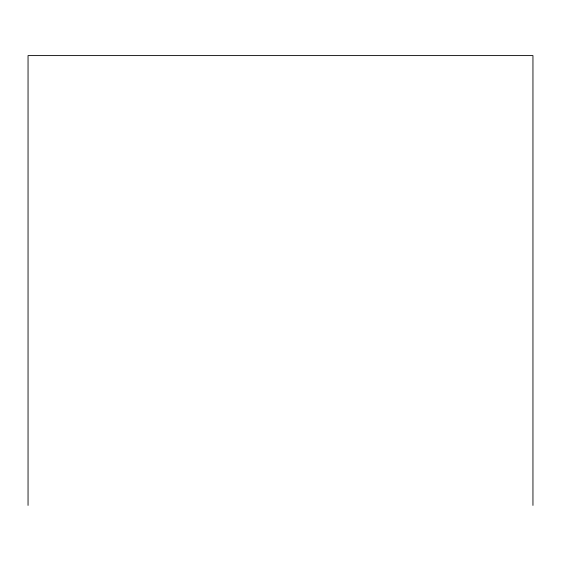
<?xml version="1.0" encoding="UTF-8"?>
<svg xmlns="http://www.w3.org/2000/svg" width="561" height="561" viewBox="0 0 561 561"><rect width="100%" height="100%" fill="white"/><g stroke="black" fill="none" stroke-linecap="round" stroke-linejoin="round"><path stroke-width="0.84" d="M532.95 505.405L532.95 55.595L28.05 55.595L28.05 505.405"/></g></svg>
